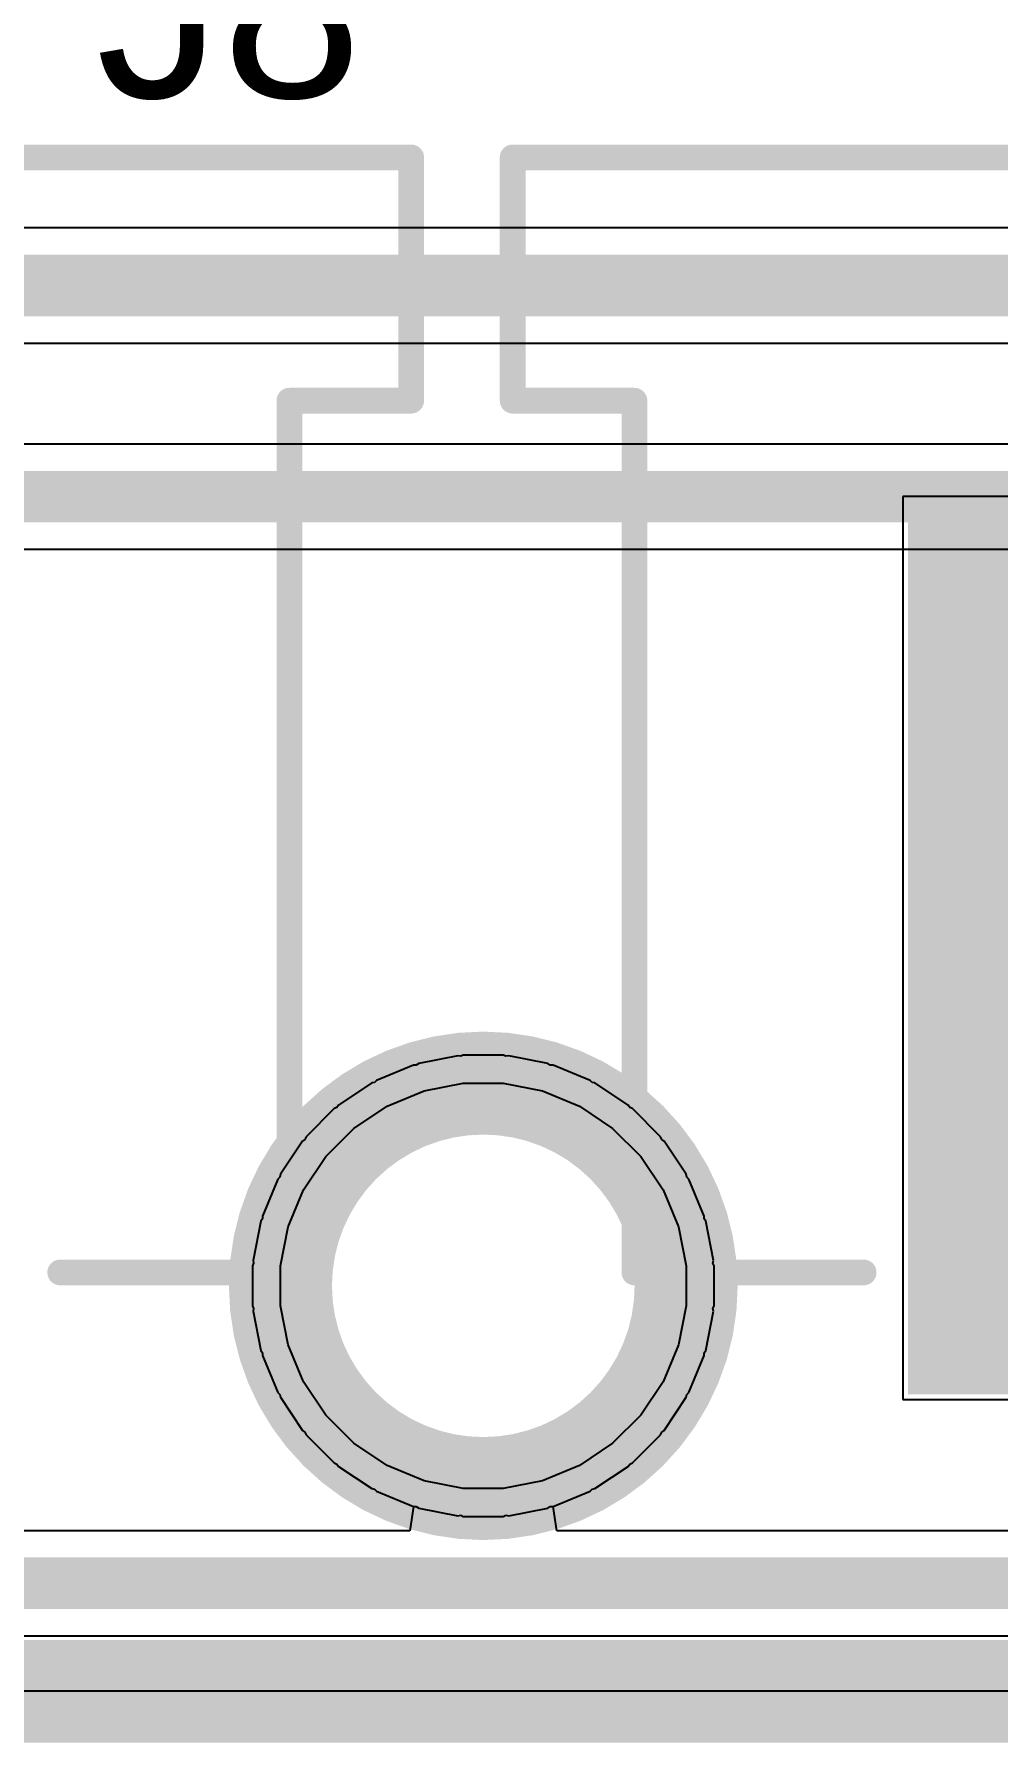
# Model space of a CAD drawing. Header units: inches. Extents: x -4 to 389, y 0 to 108.
# Drawn here: x 8.89 to 13.64, y -0.25 to 8.17 of the extents above; entities that cross this region are included whole.
import ezdxf

# ---------------------------------------------------------------- set-up
doc = ezdxf.new("R2010")
doc.units = ezdxf.units.IN
for name, color, linetype in [('Board Outline', 76, 'Continuous'), ('Bottom Layer', 5, 'Continuous'), ('Multi-Layer', 9, 'Continuous'), ('Signal_1', 16, 'Continuous'), ('Signal_2', 76, 'Continuous'), ('Top Layer', 1, 'Continuous'), ('Top Overlay', 2, 'Continuous'), ('Top Paste', 8, 'Continuous'), ('Top Solder', 216, 'Continuous')]:
    doc.layers.add(name, color=color, linetype=linetype)
doc.styles.add('Arial', font='', dxfattribs={"height": 0.2})
doc.styles.get('Arial').set_extended_font_data('Arial')

msp = doc.modelspace()

# ---------------------------------------------------------------- hatches: boundary and pattern name
at = {"layer": 'Top Layer'}
msp.add_hatch(color=1, dxfattribs=at).paths.add_polyline_path([(13.9946, 1.5662), (13.2946, 1.5662), (13.2946, 5.7662), (13.9946, 5.7662)])
at = {"layer": 'Top Paste'}
msp.add_hatch(color=8, dxfattribs=at).paths.add_polyline_path([(13.9946, 1.5662), (13.2946, 1.5662), (13.2946, 5.7662), (13.9946, 5.7662)])
at = {"layer": 'Top Solder'}
msp.add_hatch(color=216, dxfattribs=at).paths.add_polyline_path([(14.0962, 1.4646), (13.193, 1.4646), (13.193, 5.8678), (14.0962, 5.8678)])

# ---------------------------------------------------------------- linework, layer by layer
at = {"layer": 'Board Outline'}
for points in [[(12.0998, 2.0002, 0.508, 0.508, 1), (10.0998, 2.0002, 0.508, 0.508, 1)], [(9.9728, 2.0002, 0.254, 0.254, 1), (10.2268, 2.0002, 0.254, 0.254, 1)], [(11.9728, 2.0002, 0.254, 0.254, 1), (12.2268, 2.0002, 0.254, 0.254, 1)]]:
    msp.add_lwpolyline(points, format="xyseb", close=True, dxfattribs=at)
msp.add_lwpolyline([(0, 0, 0.508, 0.508, 0), (45.0088, 0, 0.508, 0.508, 0)], format="xyseb", dxfattribs=at)
at = {"layer": 'Bottom Layer'}
for p, q in [((10.9745, 3.1351), (10.7813, 3.0966)), ((10.9883, 3.1323), (10.9745, 3.1351)), ((11.0013, 3.1377), (10.9883, 3.1323)), ((11.1983, 3.1377), (11.0013, 3.1377)), ((11.2113, 3.1323), (11.1983, 3.1377)), ((11.2251, 3.1351), (11.2113, 3.1323)), ((11.4183, 3.0966), (11.2251, 3.1351)), ((10.7555, 3.0888), (10.5735, 3.0134)), ((10.7696, 3.0888), (10.7555, 3.0888)), ((10.7813, 3.0966), (10.7696, 3.0888)), ((11.43, 3.0888), (11.4183, 3.0966)), ((11.4441, 3.0888), (11.43, 3.0888)), ((11.6261, 3.0134), (11.4441, 3.0888)), ((10.5498, 3.0007), (10.386, 2.8913)), ((10.5636, 3.0035), (10.5498, 3.0007)), ((10.5735, 3.0134), (10.5636, 3.0035)), ((11.6361, 3.0035), (11.6261, 3.0134)), ((11.6499, 3.0007), (11.6361, 3.0035)), ((11.8136, 2.8913), (11.6499, 3.0007)), ((10.3652, 2.8742), (10.2259, 2.7349)), ((10.3782, 2.8796), (10.3652, 2.8742)), ((10.386, 2.8913), (10.3782, 2.8796)), ((11.8215, 2.8796), (11.8136, 2.8913)), ((11.8345, 2.8742), (11.8215, 2.8796)), ((11.9738, 2.7349), (11.8345, 2.8742)), ((10.2088, 2.7141), (10.0993, 2.5503)), ((10.2205, 2.7219), (10.2088, 2.7141)), ((10.2259, 2.7349), (10.2205, 2.7219)), ((11.9792, 2.7219), (11.9738, 2.7349)), ((11.9909, 2.7141), (11.9792, 2.7219)), ((12.1003, 2.5503), (11.9909, 2.7141)), ((10.0966, 2.5365), (10.0866, 2.5265)), ((10.0993, 2.5503), (10.0966, 2.5365)), ((12.103, 2.5365), (12.1003, 2.5503)), ((12.113, 2.5265), (12.103, 2.5365)), ((10.0866, 2.5265), (10.0112, 2.3445)), ((12.1884, 2.3445), (12.113, 2.5265)), ((10.0034, 2.3188), (9.965, 2.1256)), ((10.0112, 2.3305), (10.0034, 2.3188)), ((10.0112, 2.3445), (10.0112, 2.3305)), ((12.1884, 2.3305), (12.1884, 2.3445)), ((12.1962, 2.3188), (12.1884, 2.3305)), ((12.2346, 2.1256), (12.1962, 2.3188)), ((9.9677, 2.1118), (9.9623, 2.0987)), ((9.965, 2.1256), (9.9677, 2.1118)), ((12.2319, 2.1118), (12.2346, 2.1256)), ((12.2373, 2.0987), (12.2319, 2.1118)), ((9.9623, 2.0987), (9.9623, 1.9018)), ((12.2373, 1.9018), (12.2373, 2.0987)), ((9.9623, 1.9018), (9.9677, 1.8887)), ((9.9677, 1.8887), (9.965, 1.8749)), ((9.965, 1.8749), (10.0034, 1.6817)), ((12.1962, 1.6817), (12.2346, 1.8749)), ((12.2319, 1.8887), (12.2373, 1.9018)), ((12.2346, 1.8749), (12.2319, 1.8887)), ((10.0034, 1.6817), (10.0112, 1.67)), ((10.0112, 1.67), (10.0112, 1.656)), ((10.0112, 1.656), (10.0866, 1.474)), ((12.113, 1.474), (12.1884, 1.656)), ((12.1884, 1.67), (12.1962, 1.6817)), ((12.1884, 1.656), (12.1884, 1.67)), ((10.0866, 1.474), (10.0966, 1.464)), ((10.0966, 1.464), (10.0993, 1.4502)), ((10.0993, 1.4502), (10.2088, 1.2864)), ((11.9909, 1.2864), (12.1003, 1.4502)), ((12.1003, 1.4502), (12.103, 1.464)), ((12.103, 1.464), (12.113, 1.474)), ((10.2088, 1.2864), (10.2205, 1.2786)), ((10.2205, 1.2786), (10.2259, 1.2656)), ((10.2259, 1.2656), (10.3651, 1.1263)), ((11.8345, 1.1263), (11.9738, 1.2656)), ((11.9738, 1.2656), (11.9792, 1.2786)), ((11.9792, 1.2786), (11.9909, 1.2864)), ((10.3651, 1.1263), (10.3782, 1.1209)), ((10.3782, 1.1209), (10.386, 1.1092)), ((10.386, 1.1092), (10.5498, 0.9998)), ((11.6499, 0.9998), (11.8136, 1.1092)), ((11.8136, 1.1092), (11.8215, 1.1209)), ((11.8215, 1.1209), (11.8345, 1.1263)), ((10.5498, 0.9998), (10.5636, 0.997)), ((10.5636, 0.997), (10.5735, 0.9871)), ((10.5735, 0.9871), (10.7555, 0.9117)), ((11.4441, 0.9117), (11.6261, 0.9871)), ((11.6261, 0.9871), (11.6361, 0.997)), ((11.6361, 0.997), (11.6499, 0.9998)), ((10.7555, 0.9117), (10.7696, 0.9117)), ((10.7696, 0.9117), (10.7813, 0.9039)), ((10.7813, 0.9039), (10.9745, 0.8654)), ((10.9745, 0.8654), (10.9883, 0.8682)), ((10.9883, 0.8682), (11.0013, 0.8628)), ((11.0013, 0.8628), (11.1983, 0.8628)), ((11.1983, 0.8628), (11.2113, 0.8682)), ((11.2113, 0.8682), (11.2251, 0.8654)), ((11.2251, 0.8654), (11.4183, 0.9039)), ((11.4183, 0.9039), (11.43, 0.9117)), ((11.43, 0.9117), (11.4441, 0.9117)), ((45.0088, 0), (0, 0))]:
    msp.add_line(p, q, dxfattribs=at)
at = {"layer": 'Multi-Layer'}
for p, q in [((10.6261, 2.8864), (10.8081, 2.9618)), ((10.8081, 2.9618), (11.0013, 3.0003)), ((11.0013, 3.0003), (11.0998, 3.0003)), ((11.0998, 3.0003), (11.1983, 3.0003)), ((11.1983, 3.0003), (11.3915, 2.9618)), ((11.3915, 2.9618), (11.5735, 2.8864)), ((10.4624, 2.777), (10.6261, 2.8864)), ((11.5735, 2.8864), (11.7373, 2.777)), ((10.3231, 2.6377), (10.4624, 2.777)), ((11.7373, 2.777), (11.8766, 2.6377)), ((10.2136, 2.4739), (10.3231, 2.6377)), ((11.8766, 2.6377), (11.986, 2.4739)), ((10.1382, 2.2919), (10.2136, 2.4739)), ((11.986, 2.4739), (12.0614, 2.2919)), ((10.0998, 2.0987), (10.1382, 2.2919)), ((12.0614, 2.2919), (12.0998, 2.0987)), ((10.0998, 2.0002), (10.0998, 2.0987)), ((12.0998, 2.0987), (12.0998, 2.0002)), ((10.0998, 1.9018), (10.0998, 2.0002)), ((12.0998, 2.0002), (12.0998, 1.9018)), ((10.1382, 1.7086), (10.0998, 1.9018)), ((12.0998, 1.9018), (12.0614, 1.7086)), ((10.2136, 1.5266), (10.1382, 1.7086)), ((12.0614, 1.7086), (11.986, 1.5266)), ((10.3231, 1.3628), (10.2136, 1.5266)), ((11.986, 1.5266), (11.8766, 1.3628)), ((10.4624, 1.2235), (10.3231, 1.3628)), ((11.8766, 1.3628), (11.7373, 1.2235)), ((10.6261, 1.1141), (10.4624, 1.2235)), ((11.7373, 1.2235), (11.5735, 1.1141)), ((10.8081, 1.0387), (10.6261, 1.1141)), ((11.5735, 1.1141), (11.3915, 1.0387)), ((11.0013, 1.0002), (10.8081, 1.0387)), ((11.3915, 1.0387), (11.1983, 1.0002)), ((11.0998, 1.0002), (11.0013, 1.0002)), ((11.0998, 1.0002), (11.0998, 1.0002)), ((11.1983, 1.0002), (11.0998, 1.0002))]:
    msp.add_line(p, q, dxfattribs=at)
at = {"layer": 'Signal_1'}
for p, q in [((10.9745, 3.1351), (10.7813, 3.0966)), ((10.9883, 3.1323), (10.9745, 3.1351)), ((11.0013, 3.1377), (10.9883, 3.1323)), ((11.1983, 3.1377), (11.0013, 3.1377)), ((11.2113, 3.1323), (11.1983, 3.1377)), ((11.2251, 3.1351), (11.2113, 3.1323)), ((11.4183, 3.0966), (11.2251, 3.1351)), ((10.7555, 3.0888), (10.5735, 3.0134)), ((10.7696, 3.0888), (10.7555, 3.0888)), ((10.7813, 3.0966), (10.7696, 3.0888)), ((11.43, 3.0888), (11.4183, 3.0966)), ((11.4441, 3.0888), (11.43, 3.0888)), ((11.6261, 3.0134), (11.4441, 3.0888)), ((10.5498, 3.0007), (10.386, 2.8913)), ((10.5636, 3.0035), (10.5498, 3.0007)), ((10.5735, 3.0134), (10.5636, 3.0035)), ((11.6361, 3.0035), (11.6261, 3.0134)), ((11.6499, 3.0007), (11.6361, 3.0035)), ((11.8136, 2.8913), (11.6499, 3.0007)), ((10.3652, 2.8742), (10.2259, 2.7349)), ((10.3782, 2.8796), (10.3652, 2.8742)), ((10.386, 2.8913), (10.3782, 2.8796)), ((11.8215, 2.8796), (11.8136, 2.8913)), ((11.8345, 2.8742), (11.8215, 2.8796)), ((11.9738, 2.7349), (11.8345, 2.8742)), ((10.2088, 2.7141), (10.0993, 2.5503)), ((10.2205, 2.7219), (10.2088, 2.7141)), ((10.2259, 2.7349), (10.2205, 2.7219)), ((11.9792, 2.7219), (11.9738, 2.7349)), ((11.9909, 2.7141), (11.9792, 2.7219)), ((12.1003, 2.5503), (11.9909, 2.7141)), ((10.0966, 2.5365), (10.0866, 2.5265)), ((10.0993, 2.5503), (10.0966, 2.5365)), ((12.103, 2.5365), (12.1003, 2.5503)), ((12.113, 2.5265), (12.103, 2.5365)), ((10.0866, 2.5265), (10.0112, 2.3445)), ((12.1884, 2.3445), (12.113, 2.5265)), ((10.0034, 2.3188), (9.965, 2.1256)), ((10.0112, 2.3305), (10.0034, 2.3188)), ((10.0112, 2.3445), (10.0112, 2.3305)), ((12.1884, 2.3305), (12.1884, 2.3445)), ((12.1962, 2.3188), (12.1884, 2.3305)), ((12.2346, 2.1256), (12.1962, 2.3188)), ((9.9677, 2.1118), (9.9623, 2.0987)), ((9.965, 2.1256), (9.9677, 2.1118)), ((12.2319, 2.1118), (12.2346, 2.1256)), ((12.2373, 2.0987), (12.2319, 2.1118)), ((9.9623, 2.0987), (9.9623, 1.9018)), ((12.2373, 1.9018), (12.2373, 2.0987)), ((9.9623, 1.9018), (9.9677, 1.8887)), ((9.9677, 1.8887), (9.965, 1.8749)), ((9.965, 1.8749), (10.0034, 1.6817)), ((12.1962, 1.6817), (12.2346, 1.8749)), ((12.2319, 1.8887), (12.2373, 1.9018)), ((12.2346, 1.8749), (12.2319, 1.8887)), ((10.0034, 1.6817), (10.0112, 1.67)), ((10.0112, 1.67), (10.0112, 1.656)), ((10.0112, 1.656), (10.0866, 1.474)), ((12.113, 1.474), (12.1884, 1.656)), ((12.1884, 1.67), (12.1962, 1.6817)), ((12.1884, 1.656), (12.1884, 1.67)), ((10.0866, 1.474), (10.0966, 1.464)), ((10.0966, 1.464), (10.0993, 1.4502)), ((10.0993, 1.4502), (10.2088, 1.2864)), ((11.9909, 1.2864), (12.1003, 1.4502)), ((12.1003, 1.4502), (12.103, 1.464)), ((12.103, 1.464), (12.113, 1.474)), ((10.2088, 1.2864), (10.2205, 1.2786)), ((10.2205, 1.2786), (10.2259, 1.2656)), ((10.2259, 1.2656), (10.3651, 1.1263)), ((11.8345, 1.1263), (11.9738, 1.2656)), ((11.9738, 1.2656), (11.9792, 1.2786)), ((11.9792, 1.2786), (11.9909, 1.2864)), ((10.3651, 1.1263), (10.3782, 1.1209)), ((10.3782, 1.1209), (10.386, 1.1092)), ((10.386, 1.1092), (10.5498, 0.9998)), ((11.6499, 0.9998), (11.8136, 1.1092)), ((11.8136, 1.1092), (11.8215, 1.1209)), ((11.8215, 1.1209), (11.8345, 1.1263)), ((10.5498, 0.9998), (10.5636, 0.997)), ((10.5636, 0.997), (10.5735, 0.9871)), ((10.5735, 0.9871), (10.7555, 0.9117)), ((11.4441, 0.9117), (11.6261, 0.9871)), ((11.6261, 0.9871), (11.6361, 0.997)), ((11.6361, 0.997), (11.6499, 0.9998)), ((10.7555, 0.9117), (10.7369, 0.7924)), ((11.4627, 0.7924), (11.4441, 0.9117)), ((10.7369, 0.7924), (5.6191, 0.7924)), ((21.9828, 0.7924), (11.4627, 0.7924)), ((5.5118, 0.2744), (28.6954, 0.2744)), ((45.0088, 0), (0, 0))]:
    msp.add_line(p, q, dxfattribs=at)
msp.add_lwpolyline([(5.5118, 0.5334, 0.254, 0.254, 0), (28.6954, 0.5334, 0.254, 0.254, 0)], format="xyseb", dxfattribs=at)
at = {"layer": 'Signal_2'}
for p, q in [((21.3811, 6.1518), (8.636, 6.1518)), ((8.7433, 5.6338), (21.4884, 5.6338)), ((10.9745, 3.1351), (10.7813, 3.0966)), ((10.9883, 3.1323), (10.9745, 3.1351)), ((11.0013, 3.1377), (10.9883, 3.1323)), ((11.1983, 3.1377), (11.0013, 3.1377)), ((11.2113, 3.1323), (11.1983, 3.1377)), ((11.2251, 3.1351), (11.2113, 3.1323)), ((11.4183, 3.0966), (11.2251, 3.1351)), ((10.7555, 3.0888), (10.5735, 3.0134)), ((10.7696, 3.0888), (10.7555, 3.0888)), ((10.7813, 3.0966), (10.7696, 3.0888)), ((11.43, 3.0888), (11.4183, 3.0966)), ((11.4441, 3.0888), (11.43, 3.0888)), ((11.6261, 3.0134), (11.4441, 3.0888)), ((10.5498, 3.0007), (10.386, 2.8913)), ((10.5636, 3.0035), (10.5498, 3.0007)), ((10.5735, 3.0134), (10.5636, 3.0035)), ((11.6361, 3.0035), (11.6261, 3.0134)), ((11.6499, 3.0007), (11.6361, 3.0035)), ((11.8136, 2.8913), (11.6499, 3.0007)), ((10.3652, 2.8742), (10.2259, 2.7349)), ((10.3782, 2.8796), (10.3652, 2.8742)), ((10.386, 2.8913), (10.3782, 2.8796)), ((11.8215, 2.8796), (11.8136, 2.8913)), ((11.8345, 2.8742), (11.8215, 2.8796)), ((11.9738, 2.7349), (11.8345, 2.8742)), ((10.2088, 2.7141), (10.0993, 2.5503)), ((10.2205, 2.7219), (10.2088, 2.7141)), ((10.2259, 2.7349), (10.2205, 2.7219)), ((11.9792, 2.7219), (11.9738, 2.7349)), ((11.9909, 2.7141), (11.9792, 2.7219)), ((12.1003, 2.5503), (11.9909, 2.7141)), ((10.0966, 2.5365), (10.0866, 2.5265)), ((10.0993, 2.5503), (10.0966, 2.5365)), ((12.103, 2.5365), (12.1003, 2.5503)), ((12.113, 2.5265), (12.103, 2.5365)), ((10.0866, 2.5265), (10.0112, 2.3445)), ((12.1884, 2.3445), (12.113, 2.5265)), ((10.0034, 2.3188), (9.965, 2.1256)), ((10.0112, 2.3305), (10.0034, 2.3188)), ((10.0112, 2.3445), (10.0112, 2.3305)), ((12.1884, 2.3305), (12.1884, 2.3445)), ((12.1962, 2.3188), (12.1884, 2.3305)), ((12.2346, 2.1256), (12.1962, 2.3188)), ((9.9677, 2.1118), (9.9623, 2.0987)), ((9.965, 2.1256), (9.9677, 2.1118)), ((12.2319, 2.1118), (12.2346, 2.1256)), ((12.2373, 2.0987), (12.2319, 2.1118)), ((9.9623, 2.0987), (9.9623, 1.9018)), ((12.2373, 1.9018), (12.2373, 2.0987)), ((9.9623, 1.9018), (9.9677, 1.8887)), ((9.9677, 1.8887), (9.965, 1.8749)), ((9.965, 1.8749), (10.0034, 1.6817)), ((12.1962, 1.6817), (12.2346, 1.8749)), ((12.2319, 1.8887), (12.2373, 1.9018)), ((12.2346, 1.8749), (12.2319, 1.8887)), ((10.0034, 1.6817), (10.0112, 1.67)), ((10.0112, 1.67), (10.0112, 1.656)), ((10.0112, 1.656), (10.0866, 1.474)), ((12.113, 1.474), (12.1884, 1.656)), ((12.1884, 1.67), (12.1962, 1.6817)), ((12.1884, 1.656), (12.1884, 1.67)), ((10.0866, 1.474), (10.0966, 1.464)), ((10.0966, 1.464), (10.0993, 1.4502)), ((10.0993, 1.4502), (10.2088, 1.2864)), ((11.9909, 1.2864), (12.1003, 1.4502)), ((12.1003, 1.4502), (12.103, 1.464)), ((12.103, 1.464), (12.113, 1.474)), ((10.2088, 1.2864), (10.2205, 1.2786)), ((10.2205, 1.2786), (10.2259, 1.2656)), ((10.2259, 1.2656), (10.3651, 1.1263)), ((11.8345, 1.1263), (11.9738, 1.2656)), ((11.9738, 1.2656), (11.9792, 1.2786)), ((11.9792, 1.2786), (11.9909, 1.2864)), ((10.3651, 1.1263), (10.3782, 1.1209)), ((10.3782, 1.1209), (10.386, 1.1092)), ((10.386, 1.1092), (10.5498, 0.9998)), ((11.6499, 0.9998), (11.8136, 1.1092)), ((11.8136, 1.1092), (11.8215, 1.1209)), ((11.8215, 1.1209), (11.8345, 1.1263)), ((10.5498, 0.9998), (10.5636, 0.997)), ((10.5636, 0.997), (10.5735, 0.9871)), ((10.5735, 0.9871), (10.7555, 0.9117)), ((11.4441, 0.9117), (11.6261, 0.9871)), ((11.6261, 0.9871), (11.6361, 0.997)), ((11.6361, 0.997), (11.6499, 0.9998)), ((10.7555, 0.9117), (10.7696, 0.9117)), ((10.7696, 0.9117), (10.7813, 0.9039)), ((10.7813, 0.9039), (10.9745, 0.8654)), ((10.9745, 0.8654), (10.9883, 0.8682)), ((10.9883, 0.8682), (11.0013, 0.8628)), ((11.0013, 0.8628), (11.1983, 0.8628)), ((11.1983, 0.8628), (11.2113, 0.8682)), ((11.2113, 0.8682), (11.2251, 0.8654)), ((11.2251, 0.8654), (11.4183, 0.9039)), ((11.4183, 0.9039), (11.43, 0.9117)), ((11.43, 0.9117), (11.4441, 0.9117)), ((45.0088, 0), (0, 0))]:
    msp.add_line(p, q, dxfattribs=at)
msp.add_lwpolyline([(8.636, 5.8928, 0.254, 0.254, 0), (21.4884, 5.8928, 0.254, 0.254, 0)], format="xyseb", dxfattribs=at)
at = {"layer": 'Top Layer'}
for p, q in [((33.4378, 7.2191), (6.8326, 7.2191)), ((6.9506, 6.6493), (30.51, 6.6493)), ((14.1216, 5.8932), (13.1676, 5.8932)), ((13.1676, 5.8932), (13.1676, 1.4392)), ((10.9745, 3.1351), (10.7813, 3.0966)), ((10.9883, 3.1323), (10.9745, 3.1351)), ((11.0013, 3.1377), (10.9883, 3.1323)), ((11.1983, 3.1377), (11.0013, 3.1377)), ((11.2113, 3.1323), (11.1983, 3.1377)), ((11.2251, 3.1351), (11.2113, 3.1323)), ((11.4183, 3.0966), (11.2251, 3.1351)), ((10.7555, 3.0888), (10.5735, 3.0134)), ((10.7696, 3.0888), (10.7555, 3.0888)), ((10.7813, 3.0966), (10.7696, 3.0888)), ((11.43, 3.0888), (11.4183, 3.0966)), ((11.4441, 3.0888), (11.43, 3.0888)), ((11.6261, 3.0134), (11.4441, 3.0888)), ((10.5498, 3.0007), (10.386, 2.8913)), ((10.5636, 3.0035), (10.5498, 3.0007)), ((10.5735, 3.0134), (10.5636, 3.0035)), ((11.6361, 3.0035), (11.6261, 3.0134)), ((11.6499, 3.0007), (11.6361, 3.0035)), ((11.8136, 2.8913), (11.6499, 3.0007)), ((10.3652, 2.8742), (10.2259, 2.7349)), ((10.3782, 2.8796), (10.3652, 2.8742)), ((10.386, 2.8913), (10.3782, 2.8796)), ((11.8215, 2.8796), (11.8136, 2.8913)), ((11.8345, 2.8742), (11.8215, 2.8796)), ((11.9738, 2.7349), (11.8345, 2.8742)), ((10.2088, 2.7141), (10.0993, 2.5503)), ((10.2205, 2.7219), (10.2088, 2.7141)), ((10.2259, 2.7349), (10.2205, 2.7219)), ((11.9792, 2.7219), (11.9738, 2.7349)), ((11.9909, 2.7141), (11.9792, 2.7219)), ((12.1003, 2.5503), (11.9909, 2.7141)), ((10.0966, 2.5365), (10.0866, 2.5265)), ((10.0993, 2.5503), (10.0966, 2.5365)), ((12.103, 2.5365), (12.1003, 2.5503)), ((12.113, 2.5265), (12.103, 2.5365)), ((10.0866, 2.5265), (10.0112, 2.3445)), ((12.1884, 2.3445), (12.113, 2.5265)), ((10.0034, 2.3188), (9.965, 2.1256)), ((10.0112, 2.3305), (10.0034, 2.3188)), ((10.0112, 2.3445), (10.0112, 2.3305)), ((12.1884, 2.3305), (12.1884, 2.3445)), ((12.1962, 2.3188), (12.1884, 2.3305)), ((12.2346, 2.1256), (12.1962, 2.3188)), ((9.9677, 2.1118), (9.9623, 2.0987)), ((9.965, 2.1256), (9.9677, 2.1118)), ((12.2319, 2.1118), (12.2346, 2.1256)), ((12.2373, 2.0987), (12.2319, 2.1118)), ((9.9623, 2.0987), (9.9623, 1.9018)), ((12.2373, 1.9018), (12.2373, 2.0987)), ((9.9623, 1.9018), (9.9677, 1.8887)), ((9.9677, 1.8887), (9.965, 1.8749)), ((9.965, 1.8749), (10.0034, 1.6817)), ((12.1962, 1.6817), (12.2346, 1.8749)), ((12.2319, 1.8887), (12.2373, 1.9018)), ((12.2346, 1.8749), (12.2319, 1.8887)), ((10.0034, 1.6817), (10.0112, 1.67)), ((10.0112, 1.67), (10.0112, 1.656)), ((10.0112, 1.656), (10.0866, 1.474)), ((12.113, 1.474), (12.1884, 1.656)), ((12.1884, 1.67), (12.1962, 1.6817)), ((12.1884, 1.656), (12.1884, 1.67)), ((10.0866, 1.474), (10.0966, 1.464)), ((10.0966, 1.464), (10.0993, 1.4502)), ((10.0993, 1.4502), (10.2088, 1.2864)), ((11.9909, 1.2864), (12.1003, 1.4502)), ((12.1003, 1.4502), (12.103, 1.464)), ((12.103, 1.464), (12.113, 1.474)), ((13.1676, 1.4392), (14.1216, 1.4392)), ((10.2088, 1.2864), (10.2205, 1.2786)), ((10.2205, 1.2786), (10.2259, 1.2656)), ((10.2259, 1.2656), (10.3651, 1.1263)), ((11.8345, 1.1263), (11.9738, 1.2656)), ((11.9738, 1.2656), (11.9792, 1.2786)), ((11.9792, 1.2786), (11.9909, 1.2864)), ((10.3651, 1.1263), (10.3782, 1.1209)), ((10.3782, 1.1209), (10.386, 1.1092)), ((10.386, 1.1092), (10.5498, 0.9998)), ((11.6499, 0.9998), (11.8136, 1.1092)), ((11.8136, 1.1092), (11.8215, 1.1209)), ((11.8215, 1.1209), (11.8345, 1.1263)), ((10.5498, 0.9998), (10.5636, 0.997)), ((10.5636, 0.997), (10.5735, 0.9871)), ((10.5735, 0.9871), (10.7555, 0.9117)), ((11.4441, 0.9117), (11.6261, 0.9871)), ((11.6261, 0.9871), (11.6361, 0.997)), ((11.6361, 0.997), (11.6499, 0.9998)), ((10.7555, 0.9117), (10.7696, 0.9117)), ((10.7696, 0.9117), (10.7813, 0.9039)), ((10.7813, 0.9039), (10.9745, 0.8654)), ((10.9745, 0.8654), (10.9883, 0.8682)), ((10.9883, 0.8682), (11.0013, 0.8628)), ((11.0013, 0.8628), (11.1983, 0.8628)), ((11.1983, 0.8628), (11.2113, 0.8682)), ((11.2113, 0.8682), (11.2251, 0.8654)), ((11.2251, 0.8654), (11.4183, 0.9039)), ((11.4183, 0.9039), (11.43, 0.9117)), ((11.43, 0.9117), (11.4441, 0.9117)), ((45.0088, 0), (0, 0))]:
    msp.add_line(p, q, dxfattribs=at)
msp.add_lwpolyline([(6.8326, 6.9342, 0.3048, 0.3048, 0), (40.3352, 6.9342, 0.3048, 0.3048, 0)], format="xyseb", dxfattribs=at)
at = {"layer": 'Top Overlay'}
for points in [[(-0.0558, 7.5662, 0.127, 0.127, 0), (10.7442, 7.5662, 0.127, 0.127, 0)], [(10.7442, 6.3662, 0.127, 0.127, 0), (10.7442, 7.5662, 0.127, 0.127, 0)], [(11.2446, 7.5662, 0.127, 0.127, 0), (22.0446, 7.5662, 0.127, 0.127, 0)], [(11.2446, 6.3662, 0.127, 0.127, 0), (11.2446, 7.5662, 0.127, 0.127, 0)], [(10.1442, 2.0662, 0.127, 0.127, 0), (10.1442, 6.3662, 0.127, 0.127, 0)], [(10.1442, 6.3662, 0.127, 0.127, 0), (10.7442, 6.3662, 0.127, 0.127, 0)], [(11.2446, 6.3662, 0.127, 0.127, 0), (11.8446, 6.3662, 0.127, 0.127, 0)], [(11.8446, 2.0662, 0.127, 0.127, 0), (11.8446, 6.3662, 0.127, 0.127, 0)], [(9.0142, 2.0662, 0.127, 0.127, 0), (10.1442, 2.0662, 0.127, 0.127, 0)], [(11.8446, 2.0662, 0.127, 0.127, 0), (12.9746, 2.0662, 0.127, 0.127, 0)]]:
    msp.add_lwpolyline(points, format="xyseb", dxfattribs=at)
for points in [[(10.7124, 7.5662, 0.0635, 0.0635, 1), (10.7759, 7.5662, 0.0635, 0.0635, 1)], [(10.7124, 7.5662, 0.0635, 0.0635, 1), (10.7759, 7.5662, 0.0635, 0.0635, 1)], [(11.2129, 7.5662, 0.0635, 0.0635, 1), (11.2764, 7.5662, 0.0635, 0.0635, 1)], [(11.2129, 7.5662, 0.0635, 0.0635, 1), (11.2764, 7.5662, 0.0635, 0.0635, 1)], [(10.1124, 6.3662, 0.0635, 0.0635, 1), (10.1759, 6.3662, 0.0635, 0.0635, 1)], [(10.1124, 6.3662, 0.0635, 0.0635, 1), (10.1759, 6.3662, 0.0635, 0.0635, 1)], [(10.7124, 6.3662, 0.0635, 0.0635, 1), (10.7759, 6.3662, 0.0635, 0.0635, 1)], [(10.7124, 6.3662, 0.0635, 0.0635, 1), (10.7759, 6.3662, 0.0635, 0.0635, 1)], [(11.2129, 6.3662, 0.0635, 0.0635, 1), (11.2764, 6.3662, 0.0635, 0.0635, 1)], [(11.2129, 6.3662, 0.0635, 0.0635, 1), (11.2764, 6.3662, 0.0635, 0.0635, 1)], [(11.8129, 6.3662, 0.0635, 0.0635, 1), (11.8764, 6.3662, 0.0635, 0.0635, 1)], [(11.8129, 6.3662, 0.0635, 0.0635, 1), (11.8764, 6.3662, 0.0635, 0.0635, 1)], [(8.9824, 2.0662, 0.0635, 0.0635, 1), (9.0459, 2.0662, 0.0635, 0.0635, 1)], [(10.1124, 2.0662, 0.0635, 0.0635, 1), (10.1759, 2.0662, 0.0635, 0.0635, 1)], [(10.1124, 2.0662, 0.0635, 0.0635, 1), (10.1759, 2.0662, 0.0635, 0.0635, 1)], [(11.8129, 2.0662, 0.0635, 0.0635, 1), (11.8764, 2.0662, 0.0635, 0.0635, 1)], [(11.8129, 2.0662, 0.0635, 0.0635, 1), (11.8764, 2.0662, 0.0635, 0.0635, 1)], [(12.9429, 2.0662, 0.0635, 0.0635, 1), (13.0064, 2.0662, 0.0635, 0.0635, 1)]]:
    msp.add_lwpolyline(points, format="xyseb", close=True, dxfattribs=at)

# ---------------------------------------------------------------- texts
at = {"layer": 'Top Overlay', "style": 'Arial'}
msp.add_text('J8', height=0.889, dxfattribs=at).set_placement((9.1908, 7.8614))

doc.saveas('drawing.dxf')
